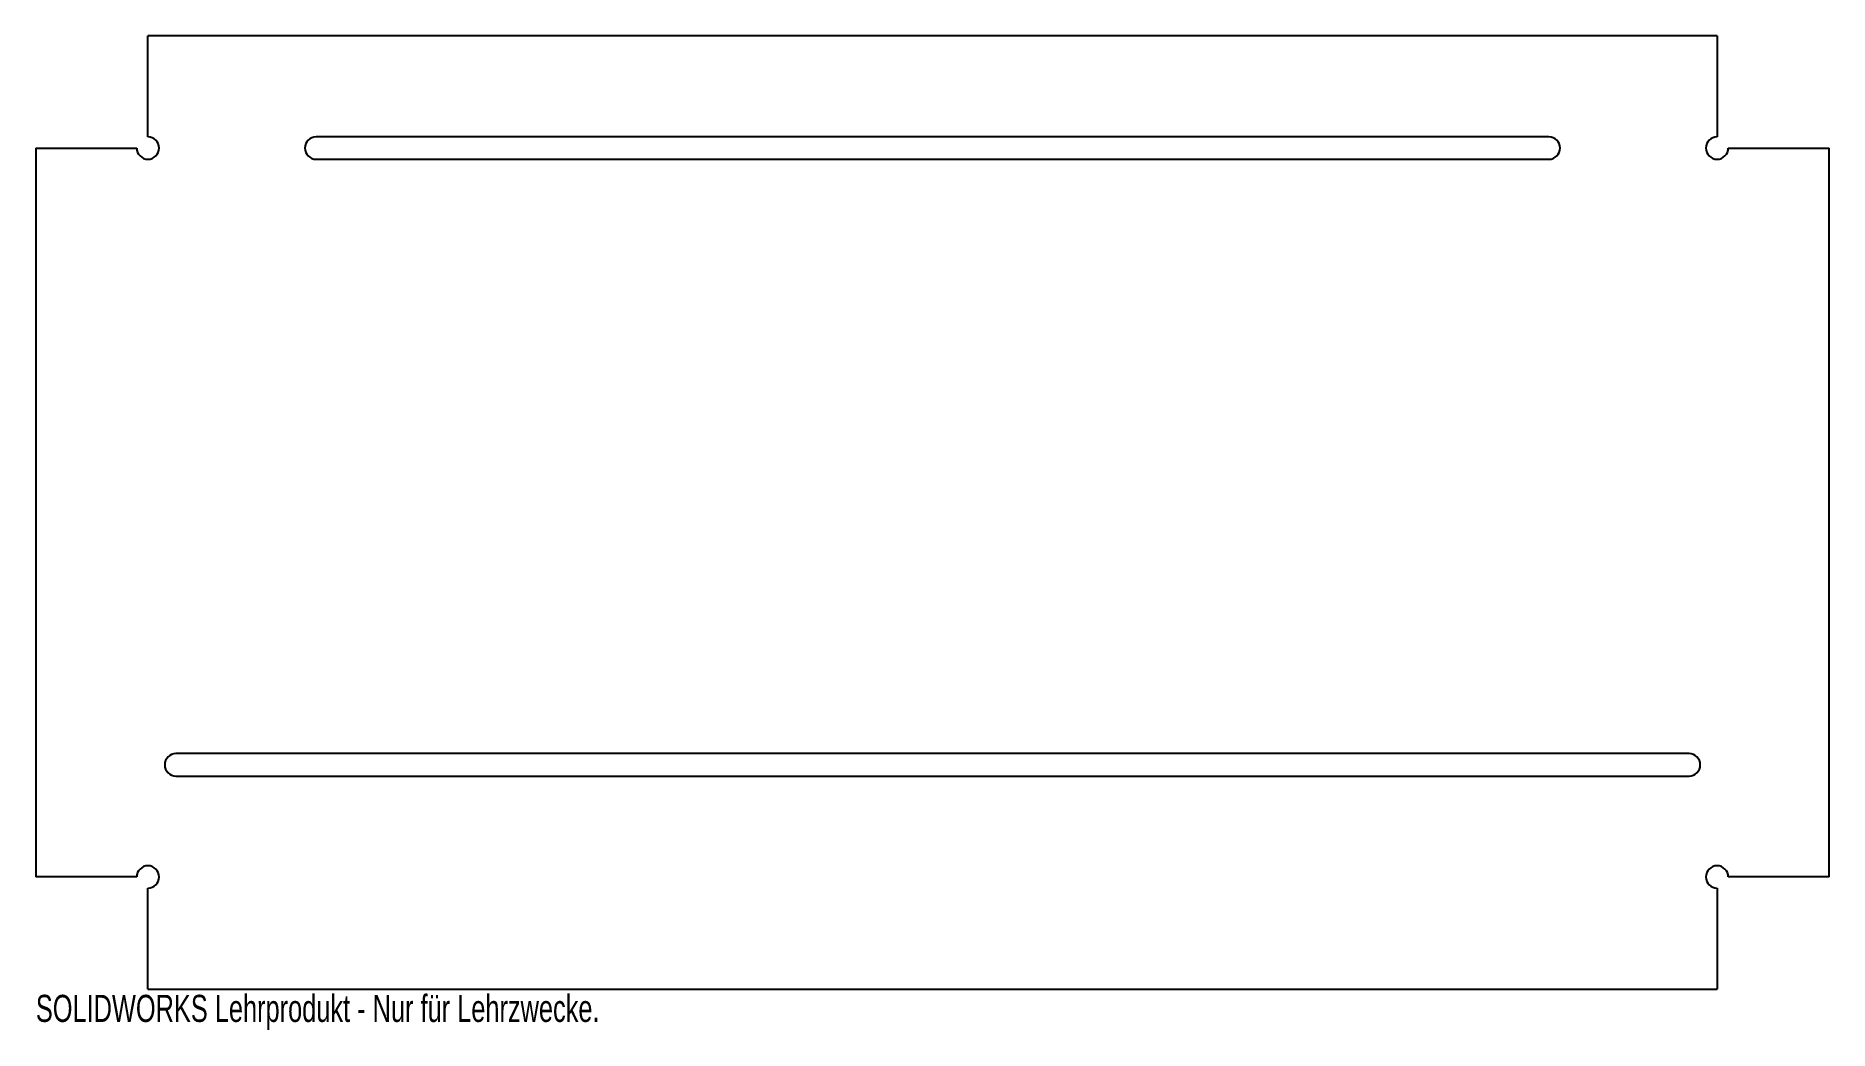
# Paper-space layout '_Oben' of a CAD drawing. Header units: millimetres. Extents: x -160 to 160, y -92 to 85.
import ezdxf

# ---------------------------------------------------------------- set-up
doc = ezdxf.new("R2010")
doc.units = ezdxf.units.MM
doc.styles.add('SLDTEXTSTYLE0', font='TXT', dxfattribs={"width": 0.7})

psp = doc.layouts.new('_Oben')

# ---------------------------------------------------------------- linework, layer by layer
at = {"color": 7, "linetype": 'Continuous', "lineweight": 25}
for p, q in [((-140, 67), (-140, 85)), ((140, 85), (-140, 85)), ((140, 85), (140, 67)), ((-160, 65), (-142, 65)), ((-160, 65), (-160, -65)), ((110, 67), (-110, 67)), ((142, 65), (160, 65)), ((160, -65), (160, 65)), ((-110, 63), (110, 63)), ((135, -43), (-135, -43)), ((-135, -47), (135, -47)), ((-142, -65), (-160, -65)), ((-140, -85), (-140, -67)), ((140, -67), (140, -85)), ((160, -65), (142, -65)), ((-140, -85), (140, -85))]:
    psp.add_line(p, q, dxfattribs=at)
for centre, start, end in [((-140, 65), 180, 90), ((-110, 65), 90, 270), ((110, 65), 270, 90), ((140, 65), 90, 0), ((-135, -45), 90, 270), ((135, -45), 270, 90), ((-140, -65), 270, 180), ((140, -65), 0, 270)]:
    psp.add_arc(centre, 2, start, end, dxfattribs=at)

# ---------------------------------------------------------------- texts
at = {"color": 7, "linetype": 'Continuous', "insert": (-160, -86.02), "char_height": 4.8336, "attachment_point": 1, "style": 'SLDTEXTSTYLE0'}
psp.add_mtext('SOLIDWORKS Lehrprodukt - Nur für Lehrzwecke.', dxfattribs=at)

doc.saveas('drawing.dxf')
